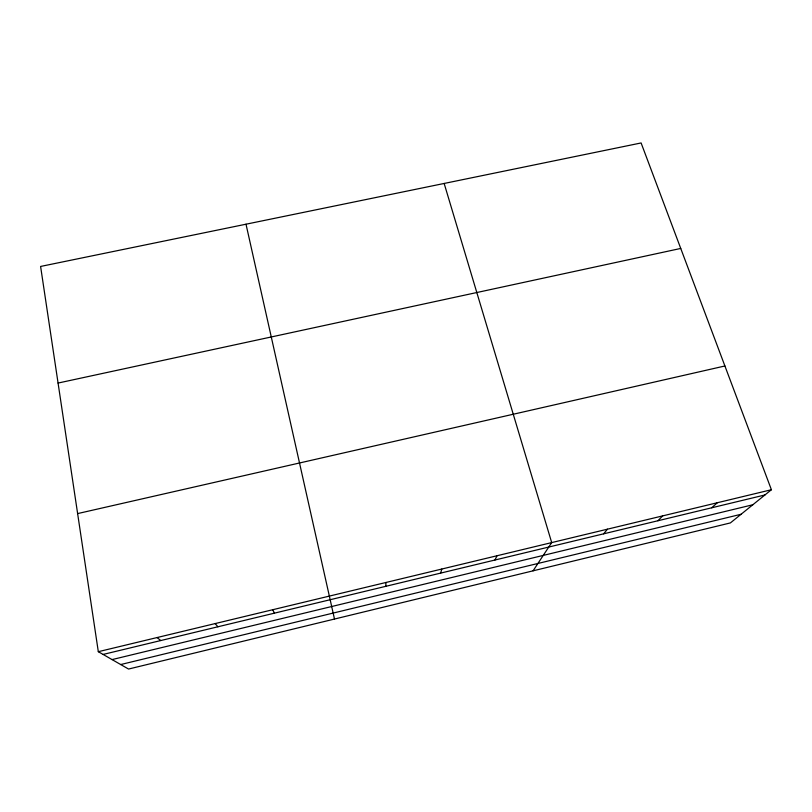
<?xml version="1.0" encoding="UTF-8"?>
<svg xmlns="http://www.w3.org/2000/svg" width="812" height="812" viewBox="0 0 812 812"><rect width="100%" height="100%" fill="white"/><g stroke="black" fill="none" stroke-linecap="round" stroke-linejoin="round"><path stroke-width="1.22" d="M385.801 586.325L385.984 582.468M440.652 573.11L441.779 569.05M494.965 560.016L497.005 555.753M533.078 570.826L551.693 542.599L444.154 183.451M603.61 533.839L607.457 529.18M657.923 520.756L662.663 515.894M711.698 507.794L717.311 502.75M771.4 489.727L730.394 522.918L128.55 669.047L98.313 651.691L40.6 266.448L641.104 142.953L771.4 489.727L98.313 651.691M103.114 654.442L764.934 494.965M112.066 659.588L752.815 504.77M120.704 664.541L741.102 514.26M77.627 513.59L724.903 365.979M58.068 383.061L680.74 248.442M157.041 637.562L160.796 640.546M215.16 623.575L217.9 626.783M272.68 609.731L274.436 613.161M246.006 224.203L334.493 619.048"/></g></svg>
